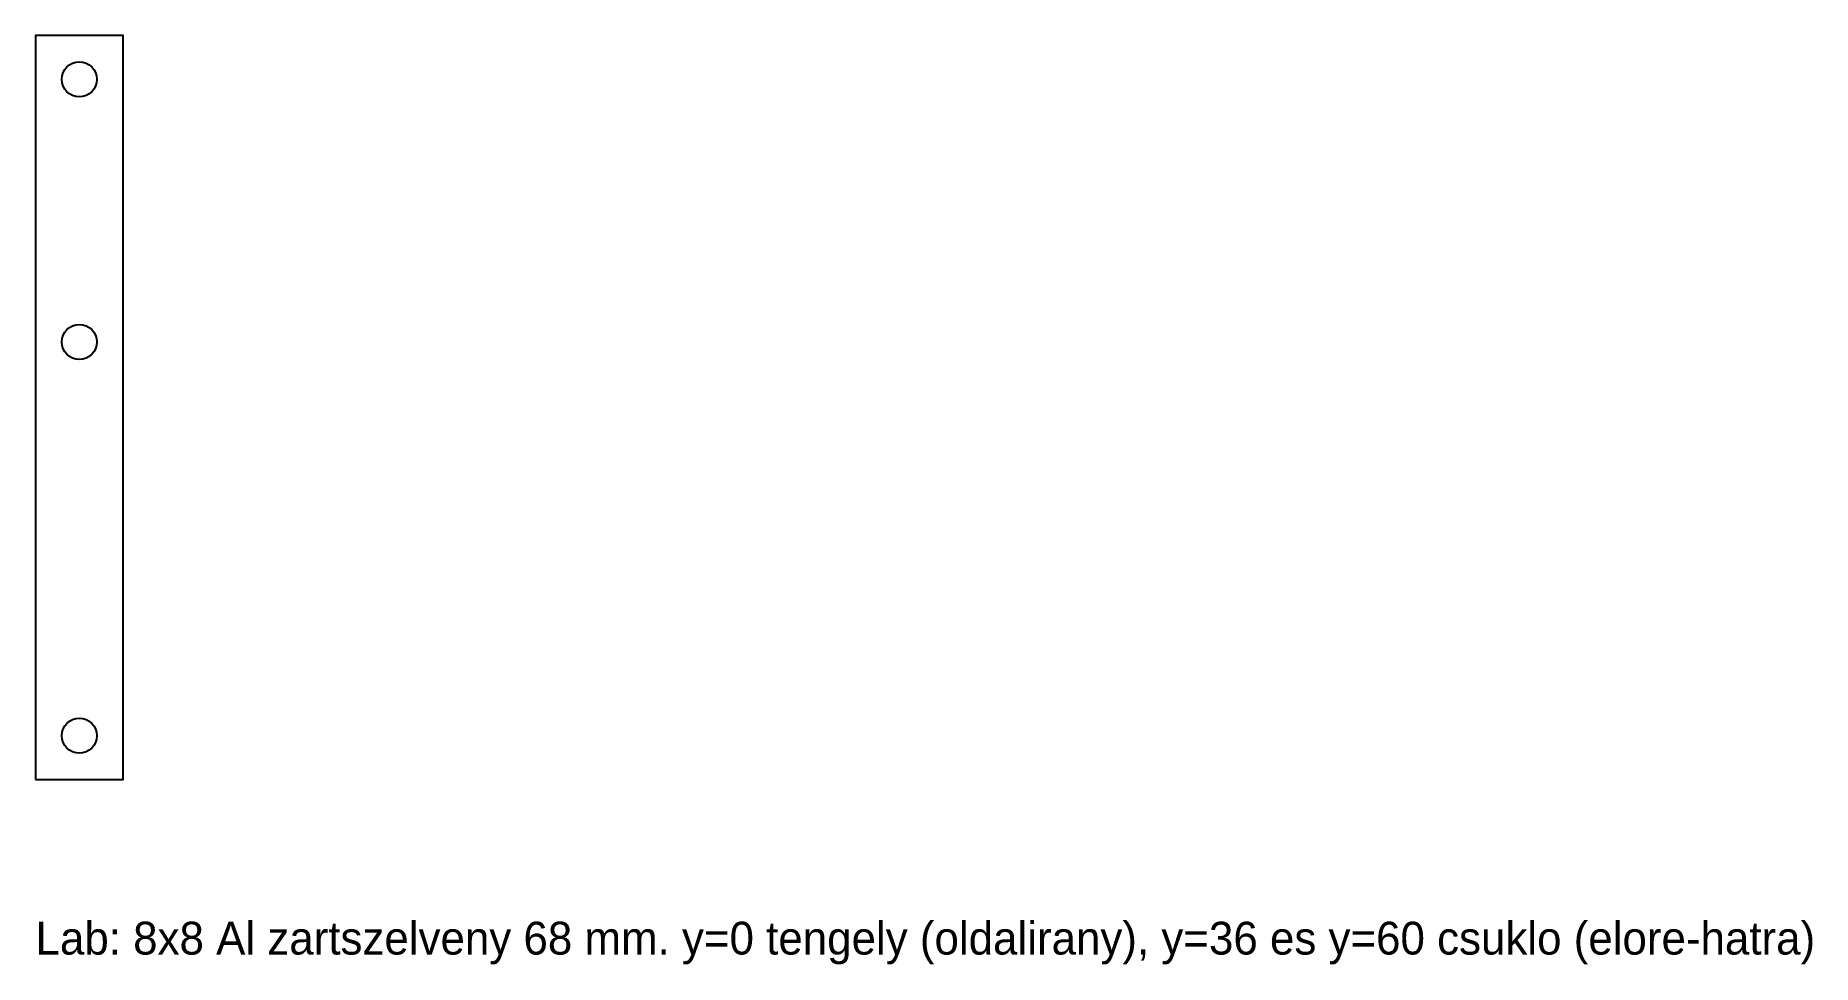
# Model space of a CAD drawing. Header units: millimetres. Extents: x 0 to 162, y -21 to 64.
import ezdxf

# ---------------------------------------------------------------- set-up
doc = ezdxf.new("R2010")
doc.units = ezdxf.units.MM
for name, color, linetype in [('FURAT', 1, 'Continuous'), ('KONTUR', 7, 'Continuous'), ('SZOVEG', 3, 'Continuous')]:
    doc.layers.add(name, color=color, linetype=linetype)

msp = doc.modelspace()

# ---------------------------------------------------------------- linework, layer by layer
at = {"layer": 'FURAT'}
for centre in [(4, 60), (4, 36), (4, 0)]:
    msp.add_circle(centre, 1.6, dxfattribs=at)
at = {"layer": 'KONTUR'}
msp.add_lwpolyline([(0, -4), (8, -4), (8, 64), (0, 64)], close=True, dxfattribs=at)

# ---------------------------------------------------------------- texts
at = {"layer": 'SZOVEG'}
msp.add_text('Lab: 8x8 Al zartszelveny 68 mm. y=0 tengely (oldalirany), y=36 es y=60 csuklo (elore-hatra)', height=3, dxfattribs=at).set_placement((0, -20))

doc.saveas('drawing.dxf')
